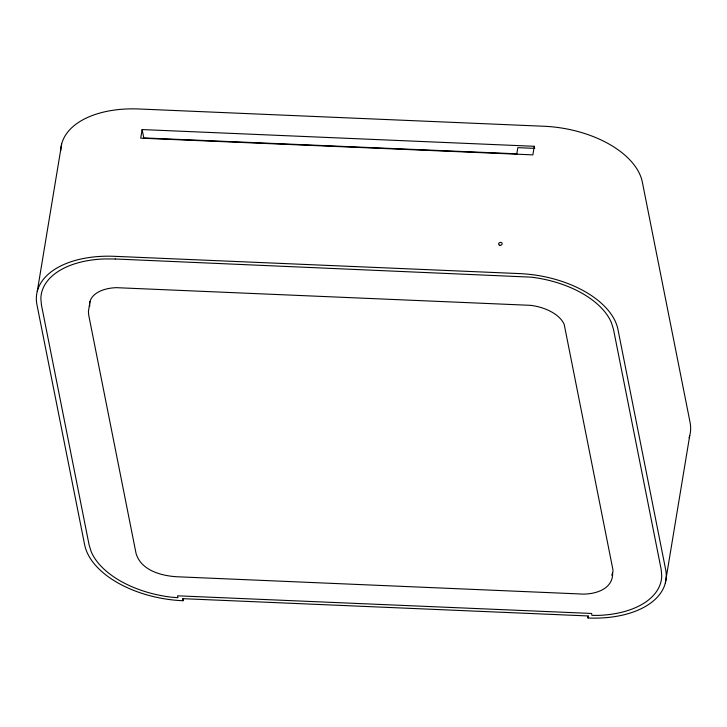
<?xml version="1.0" encoding="UTF-8"?>
<svg xmlns="http://www.w3.org/2000/svg" width="727" height="727" viewBox="0 0 727 727"><rect width="100%" height="100%" fill="white"/><g stroke="black" fill="none" stroke-linecap="round" stroke-linejoin="round"><path stroke-width="1.09" d="M37.268 291.354L61.659 144.019M89.975 301.65L88.412 311.529L88.739 315.254L136.031 553.32C140.911 570.459 161.521 575.929 177.297 576.775L578.892 593.904C592.741 595.195 613.37 590.269 612.634 572.685M142.129 129.57L140.702 138.157L532.855 154.878L534.272 146.291L142.129 129.57L143.782 137.912L516.797 153.815M182.986 600.738L182.577 598.657L587.625 615.933L588.043 618.014A89.394 50.89 9.4 0 0 665.659 569.614L617.959 329.504A89.394 50.89 9.4 0 0 519.623 273.597L114.566 256.322A89.394 50.89 9.4 0 0 36.95 304.722L84.65 544.841A89.394 50.89 9.4 0 0 182.986 600.738L183.358 598.503M516.752 154.097L517.824 147.654L534.69 148.372L534.272 146.291M588.043 618.014L588.407 615.778M665.341 582.981L689.732 435.646M89.775 306.14L89.612 304.277A35.641 20.292 9.4 0 1 116.256 287.665L530.465 305.331A35.641 20.292 9.4 0 1 564.225 324.515L612.997 570.059A35.641 20.292 9.4 0 1 611.671 575.202M60.741 150.607A89.394 50.89 9.4 0 1 138.957 108.986L544.014 126.262A89.394 50.89 9.4 0 1 642.35 182.159L690.05 422.278A89.394 50.89 9.4 0 1 689.096 437.781M115.239 258.985L104.279 258.948A84.832 48.291 9.4 0 0 40.866 298.488L41.448 305.004L89.112 544.941L91.139 551.52A84.832 48.291 9.4 0 0 171.481 597.194L177.942 597.712L177.561 595.813L591.578 613.461L591.96 615.369L598.321 615.396A84.832 48.291 9.4 0 0 661.734 575.857L661.161 569.341L613.497 329.395L611.471 322.824A84.832 48.291 9.4 0 0 531.128 277.151L115.239 258.985M499.731 245.217A1.79 1.436 -11.2 0 0 502.166 243.518A1.79 1.436 -11.2 0 0 499.331 242.754A1.79 1.436 -11.2 0 0 499.731 245.217"/></g></svg>
